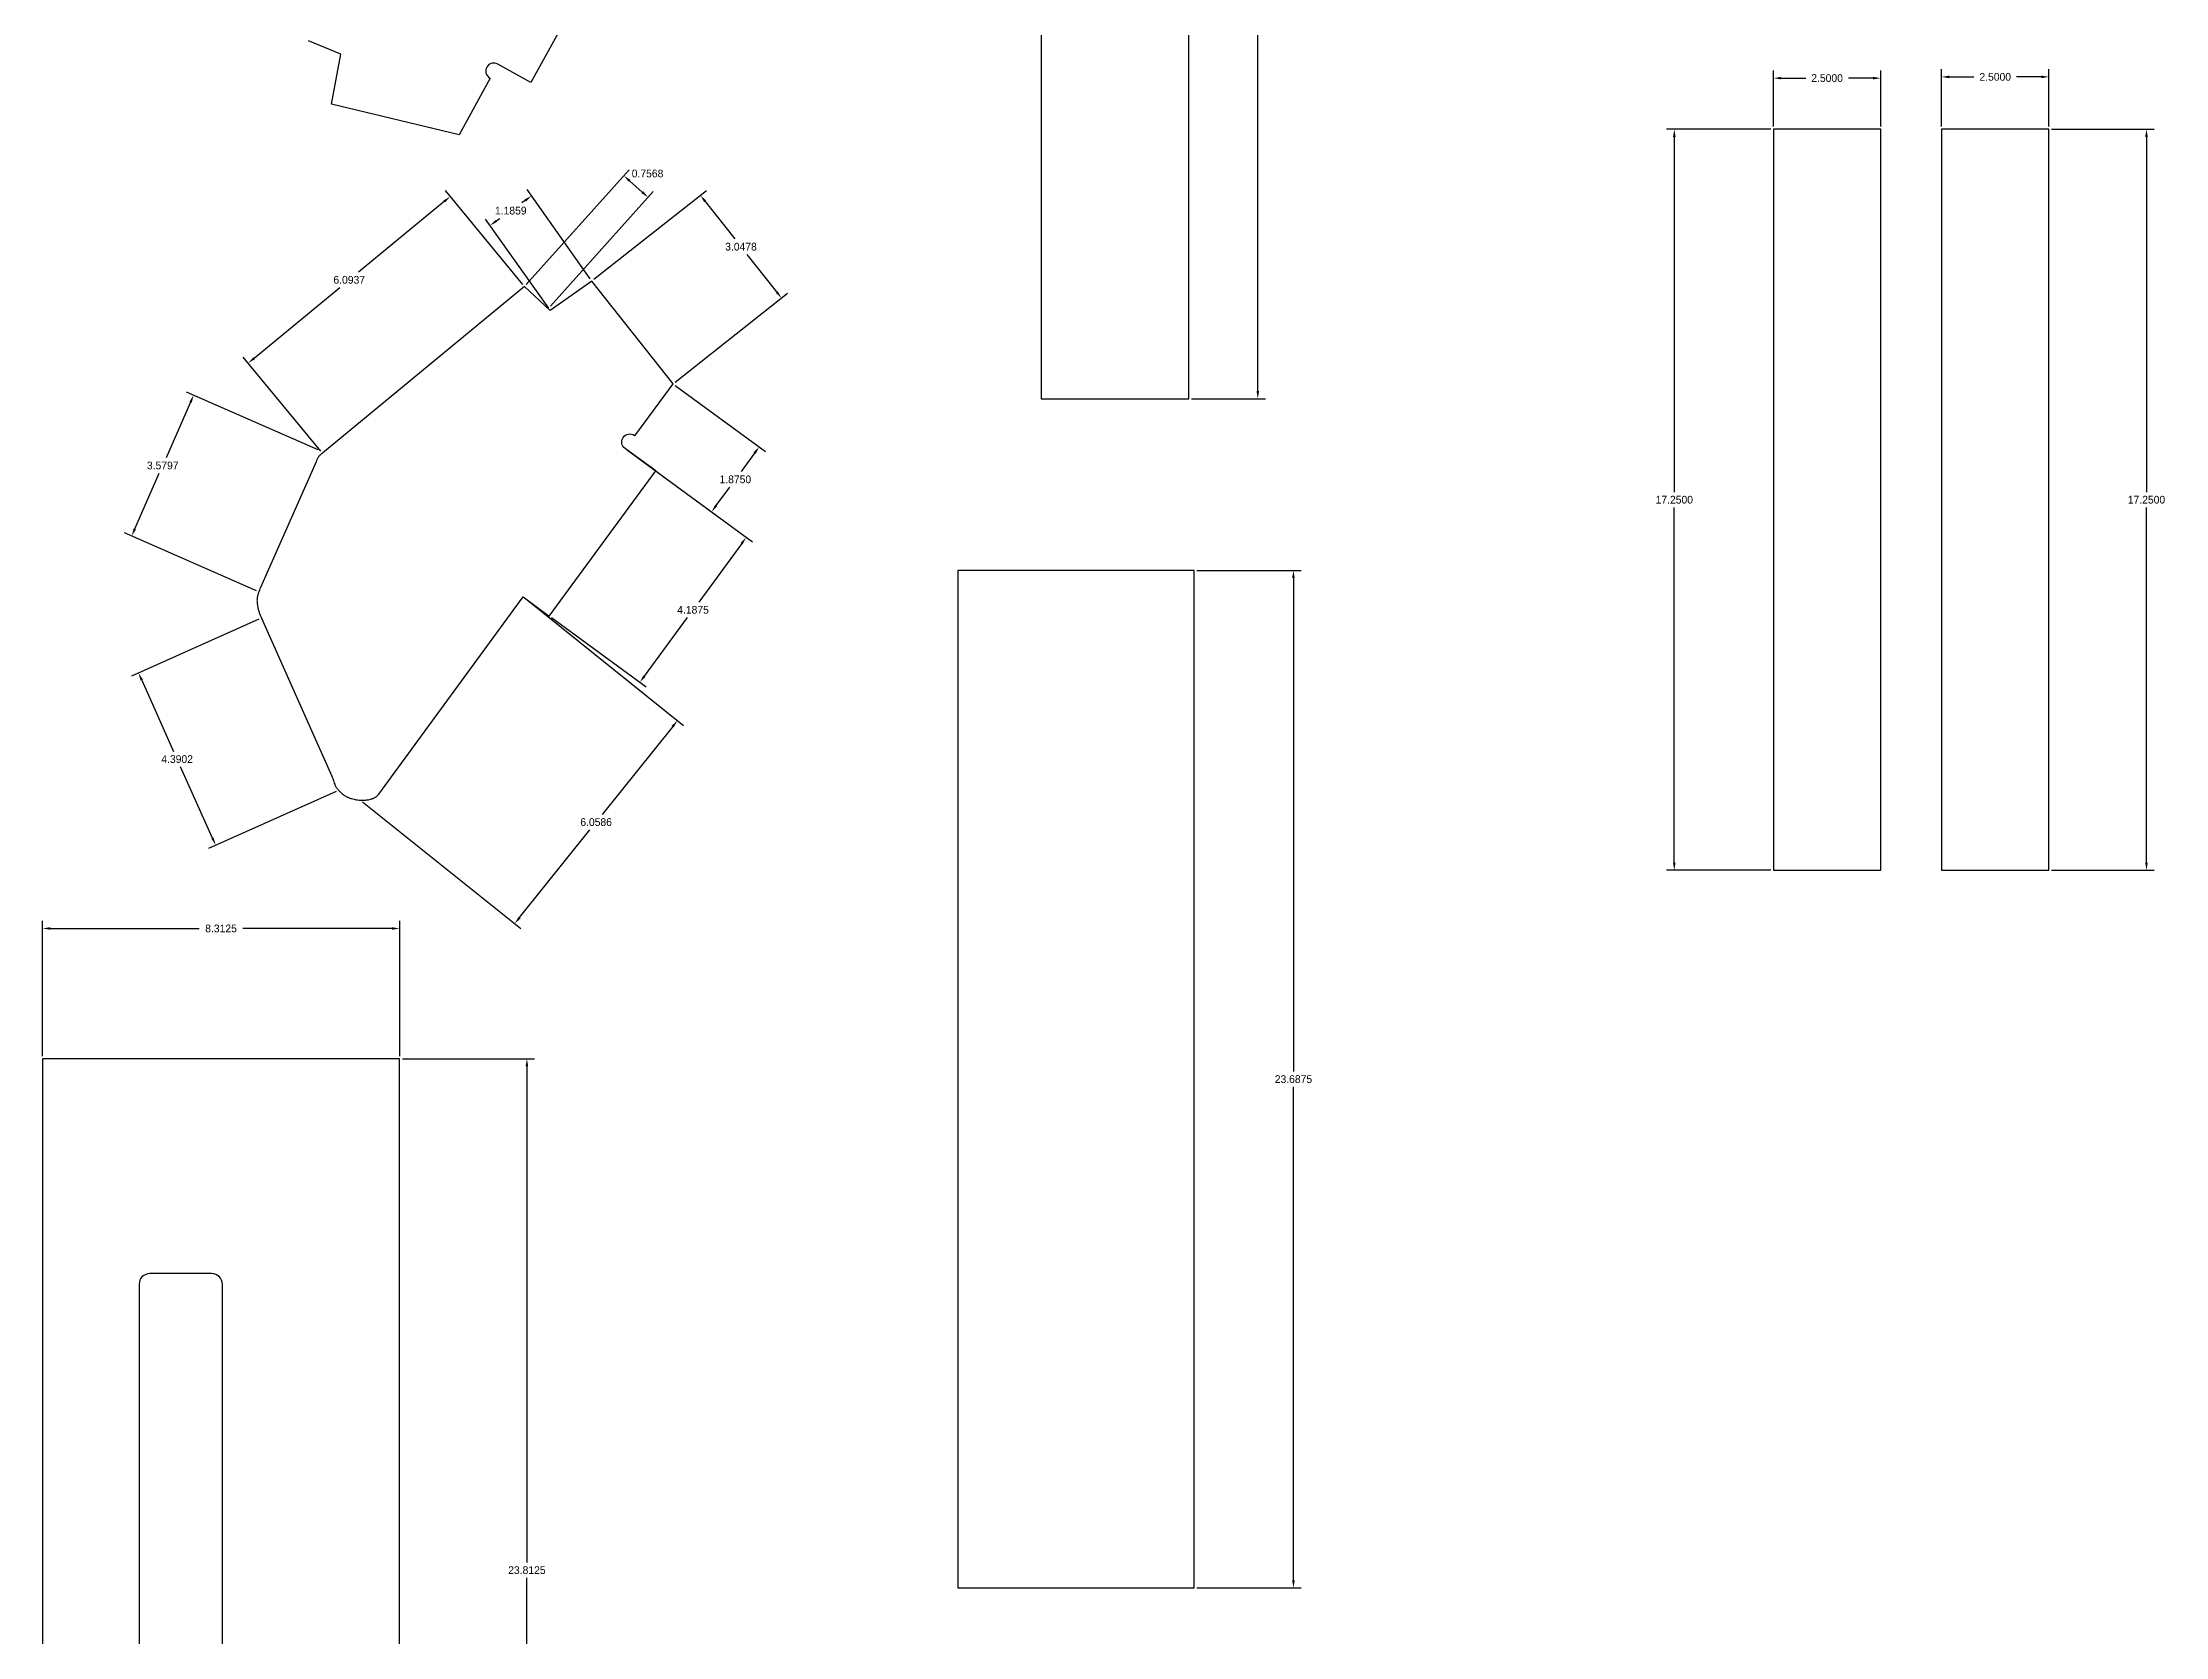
# Model space of a CAD drawing. Extents: x -4 to 200, y -54 to 66.
# Drawn here: x 117.73 to 167.13, y 0.7 to 37.8 of the extents above; entities that cross this region are included whole.
import ezdxf

# ---------------------------------------------------------------- set-up
doc = ezdxf.new("R2010")
doc.units = 0
doc.header["$MEASUREMENT"] = 0
doc.layers.get('Defpoints').update_dxf_attribs({"linetype": 'CONTINUOUS'})
doc.layers.add('Dimentions', color=7, linetype='CONTINUOUS')
doc.layers.add('LAYER_1', color=3, linetype='CONTINUOUS')
doc.dimstyles.get("Standard").update_dxf_attribs({"dimtxt": 0.18, "dimasz": 0.18, "dimexe": 0.18, "dimexo": 0.0625, "dimgap": 0.09, "dimtad": 0, "dimtih": 1, "dimtoh": 1, "dimdec": 4, "dimzin": 0, "dimdsep": 46, "dimtxsty": 'STANDARD', "dimcen": 0.09, "dimadec": 0, "dimazin": 0, "dimtfac": 1, "dimtdec": 4, "dimtofl": 0, "dimtmove": 0, "dimatfit": 3, "dimfxl": 1, "dimtolj": 1, "dimtzin": 0, "dimarcsym": 0})

# ---------------------------------------------------------------- blocks, each defined once
blk = doc.blocks.new('*D17')
at = {"layer": 'Defpoints', "color": 0}
for p in [(126.038, 14.146), (126.038, -9.667), (128.999, -9.667)]:
    blk.add_point(p, dxfattribs=at)
at = {"layer": 'Dimentions', "color": 0, "lineweight": -2}
for p, q in [((126.1, 14.146), (129.179, 14.146)), ((128.999, 13.966), (128.999, 2.42)), ((128.999, -9.487), (128.999, 2.06)), ((126.1, -9.667), (129.179, -9.667))]:
    blk.add_line(p, q, dxfattribs=at)
at = {"layer": 'Dimentions', "color": 0}
for points in [[(129.029, 13.966), (128.969, 13.966), (128.999, 14.146)], [(128.969, -9.487), (129.029, -9.487), (128.999, -9.667)]]:
    blk.add_solid(points, dxfattribs=at)
at = {"layer": 'Dimentions', "color": 0, "insert": (128.999, 2.24), "char_height": 0.18, "attachment_point": 5}
blk.add_mtext('\\A1;23.8125', dxfattribs=at)
blk = doc.blocks.new('*D18')
at = {"layer": 'Defpoints', "color": 0}
for p in [(126.038, 17.177), (117.725, 14.146), (126.038, 14.146)]:
    blk.add_point(p, dxfattribs=at)
at = {"layer": 'Dimentions', "color": 0, "lineweight": -2}
for p, q in [((117.725, 14.208), (117.725, 17.357)), ((126.038, 14.208), (126.038, 17.357)), ((117.905, 17.177), (121.371, 17.177)), ((125.858, 17.177), (122.391, 17.177))]:
    blk.add_line(p, q, dxfattribs=at)
at = {"layer": 'Dimentions', "color": 0}
for points in [[(117.905, 17.207), (117.905, 17.147), (117.725, 17.177)], [(125.858, 17.147), (125.858, 17.207), (126.038, 17.177)]]:
    blk.add_solid(points, dxfattribs=at)
at = {"layer": 'Dimentions', "color": 0, "insert": (121.881, 17.177), "char_height": 0.18, "attachment_point": 5}
blk.add_mtext('\\A1;8.3125', dxfattribs=at)
blk = doc.blocks.new('*D105')
at = {"layer": 'Defpoints', "color": 0}
for p in [(144.531, 25.514), (144.531, 1.826), (146.838, 1.826)]:
    blk.add_point(p, dxfattribs=at)
at = {"layer": 'Dimentions', "color": 0, "lineweight": -2}
for p, q in [((144.593, 25.514), (147.018, 25.514)), ((146.838, 25.334), (146.838, 13.85)), ((146.838, 2.006), (146.838, 13.49)), ((144.593, 1.826), (147.018, 1.826))]:
    blk.add_line(p, q, dxfattribs=at)
at = {"layer": 'Dimentions', "color": 0}
for points in [[(146.868, 25.334), (146.808, 25.334), (146.838, 25.514)], [(146.808, 2.006), (146.868, 2.006), (146.838, 1.826)]]:
    blk.add_solid(points, dxfattribs=at)
at = {"layer": 'Dimentions', "color": 0, "insert": (146.838, 13.67), "char_height": 0.18, "attachment_point": 5}
blk.add_mtext('\\A1;23.6875', dxfattribs=at)
blk = doc.blocks.new('*D107')
at = {"layer": 'Defpoints', "color": 0}
for p in [(144.407, 53.319), (144.407, 29.507), (146.009, 29.507)]:
    blk.add_point(p, dxfattribs=at)
at = {"layer": 'Dimentions', "color": 0, "lineweight": -2}
for p, q in [((144.469, 53.319), (146.189, 53.319)), ((146.009, 53.139), (146.009, 41.593)), ((146.009, 29.687), (146.009, 41.233)), ((144.469, 29.507), (146.189, 29.507))]:
    blk.add_line(p, q, dxfattribs=at)
at = {"layer": 'Dimentions', "color": 0}
for points in [[(146.039, 53.139), (145.979, 53.139), (146.009, 53.319)], [(145.979, 29.687), (146.039, 29.687), (146.009, 29.507)]]:
    blk.add_solid(points, dxfattribs=at)
at = {"layer": 'Dimentions', "color": 0, "insert": (146.009, 41.413), "char_height": 0.18, "attachment_point": 5}
blk.add_mtext('\\A1;23.8125', dxfattribs=at)
blk = doc.blocks.new('*D233')
at = {"layer": 'Defpoints', "color": 0}
for p in [(130.51, 32.249), (134.925, 31.851), (132.399, 29.857)]:
    blk.add_point(p, dxfattribs=at)
at = {"layer": 'Dimentions', "color": 0, "lineweight": -2}
for p, q in [((130.559, 32.288), (133.178, 34.355)), ((133.148, 34.102), (133.839, 33.227)), ((134.814, 31.993), (134.123, 32.867)), ((132.448, 29.896), (135.066, 31.963))]:
    blk.add_line(p, q, dxfattribs=at)
at = {"layer": 'Dimentions', "color": 0}
for points in [[(133.171, 34.121), (133.124, 34.084), (133.036, 34.243)], [(134.79, 31.974), (134.837, 32.011), (134.925, 31.851)]]:
    blk.add_solid(points, dxfattribs=at)
at = {"layer": 'Dimentions', "color": 0, "insert": (133.981, 33.047), "char_height": 0.18, "attachment_point": 5}
blk.add_mtext('\\A1;3.0478', dxfattribs=at)
blk = doc.blocks.new('*D234')
at = {"layer": 'Defpoints', "color": 0}
for p in [(131.996, 27.827), (129.52, 24.45), (131.627, 22.906)]:
    blk.add_point(p, dxfattribs=at)
at = {"layer": 'Dimentions', "color": 0, "lineweight": -2}
for p, q in [((132.047, 27.79), (134.248, 26.176)), ((133.997, 26.138), (132.997, 24.774)), ((129.571, 24.413), (131.772, 22.799)), ((131.734, 23.051), (132.733, 24.414))]:
    blk.add_line(p, q, dxfattribs=at)
at = {"layer": 'Dimentions', "color": 0}
for points in [[(134.021, 26.12), (133.972, 26.155), (134.103, 26.283)], [(131.709, 23.069), (131.758, 23.033), (131.627, 22.906)]]:
    blk.add_solid(points, dxfattribs=at)
at = {"layer": 'Dimentions', "color": 0, "insert": (132.865, 24.594), "char_height": 0.18, "attachment_point": 5}
blk.add_mtext('\\A1;4.1875', dxfattribs=at)
blk = doc.blocks.new('*D235')
at = {"layer": 'Defpoints', "color": 0}
for p in [(132.399, 29.857), (131.29, 28.345), (133.295, 26.875)]:
    blk.add_point(p, dxfattribs=at)
at = {"layer": 'Dimentions', "color": 0, "lineweight": -2}
for p, q in [((132.449, 29.82), (134.549, 28.281)), ((131.341, 28.308), (133.441, 26.769)), ((134.298, 28.242), (133.982, 27.811)), ((133.402, 27.02), (133.718, 27.451))]:
    blk.add_line(p, q, dxfattribs=at)
at = {"layer": 'Dimentions', "color": 0}
for points in [[(134.322, 28.224), (134.273, 28.26), (134.404, 28.387)], [(133.378, 27.038), (133.426, 27.002), (133.295, 26.875)]]:
    blk.add_solid(points, dxfattribs=at)
at = {"layer": 'Dimentions', "color": 0, "insert": (133.85, 27.631), "char_height": 0.18, "attachment_point": 5}
blk.add_mtext('\\A1;1.8750', dxfattribs=at)
blk = doc.blocks.new('*D236')
at = {"layer": 'Defpoints', "color": 0}
for p in [(128.915, 24.894), (125.127, 20.166), (128.716, 17.29)]:
    blk.add_point(p, dxfattribs=at)
at = {"layer": 'Dimentions', "color": 0, "lineweight": -2}
for p, q in [((128.964, 24.855), (132.645, 21.905)), ((132.392, 21.877), (130.754, 19.833)), ((125.175, 20.127), (128.856, 17.177)), ((128.828, 17.43), (130.466, 19.473))]:
    blk.add_line(p, q, dxfattribs=at)
at = {"layer": 'Dimentions', "color": 0}
for points in [[(132.415, 21.858), (132.368, 21.896), (132.504, 22.017)], [(128.805, 17.449), (128.852, 17.411), (128.716, 17.29)]]:
    blk.add_solid(points, dxfattribs=at)
at = {"layer": 'Dimentions', "color": 0, "insert": (130.61, 19.653), "char_height": 0.18, "attachment_point": 5}
blk.add_mtext('\\A1;6.0586', dxfattribs=at)
blk = doc.blocks.new('*D237')
at = {"layer": 'Defpoints', "color": 0}
for p in [(128.14, 33.543), (130.51, 32.249), (129.543, 31.563)]:
    blk.add_point(p, dxfattribs=at)
at = {"layer": 'Dimentions', "color": 0, "lineweight": -2}
for p, q in [((128.961, 34.125), (128.878, 34.066)), ((130.474, 32.3), (129.003, 34.376)), ((129.507, 31.614), (128.036, 33.69)), ((128.287, 33.647), (128.37, 33.706))]:
    blk.add_line(p, q, dxfattribs=at)
at = {"layer": 'Dimentions', "color": 0}
for points in [[(128.978, 34.1), (128.943, 34.149), (129.108, 34.229)], [(128.269, 33.672), (128.304, 33.623), (128.14, 33.543)]]:
    blk.add_solid(points, dxfattribs=at)
at = {"layer": 'Dimentions', "color": 0, "insert": (128.624, 33.886), "char_height": 0.18, "attachment_point": 5}
blk.add_mtext('\\A1;1.1859', dxfattribs=at)
blk = doc.blocks.new('*D238')
at = {"layer": 'Defpoints', "color": 0}
for p in [(131.819, 34.196), (128.943, 32.119), (129.507, 31.614)]:
    blk.add_point(p, dxfattribs=at)
at = {"layer": 'Dimentions', "color": 0, "lineweight": -2}
for p, q in [((128.985, 32.166), (131.375, 34.835)), ((129.548, 31.661), (131.939, 34.33)), ((131.389, 34.581), (131.685, 34.316))]:
    blk.add_line(p, q, dxfattribs=at)
at = {"layer": 'Dimentions', "color": 0}
for points in [[(131.409, 34.603), (131.369, 34.558), (131.255, 34.701)], [(131.665, 34.294), (131.705, 34.338), (131.819, 34.196)]]:
    blk.add_solid(points, dxfattribs=at)
at = {"layer": 'Dimentions', "color": 0, "insert": (131.807, 34.75), "char_height": 0.18, "attachment_point": 5}
blk.add_mtext('\\A1;0.7568', dxfattribs=at)
blk = doc.blocks.new('*D239')
at = {"layer": 'Defpoints', "color": 0}
for p in [(128.943, 32.119), (122.514, 30.338), (124.241, 28.243)]:
    blk.add_point(p, dxfattribs=at)
at = {"layer": 'Dimentions', "color": 0, "lineweight": -2}
for p, q in [((127.076, 34.1), (125.083, 32.456)), ((128.903, 32.168), (127.101, 34.354)), ((122.652, 30.453), (124.646, 32.096)), ((124.201, 28.291), (122.399, 30.477))]:
    blk.add_line(p, q, dxfattribs=at)
at = {"layer": 'Dimentions', "color": 0}
for points in [[(127.096, 34.077), (127.057, 34.123), (127.215, 34.215)], [(122.633, 30.476), (122.672, 30.43), (122.514, 30.338)]]:
    blk.add_solid(points, dxfattribs=at)
at = {"layer": 'Dimentions', "color": 0, "insert": (124.864, 32.276), "char_height": 0.18, "attachment_point": 5}
blk.add_mtext('\\A1;6.0937', dxfattribs=at)
blk = doc.blocks.new('*D240')
at = {"layer": 'Defpoints', "color": 0}
for p in [(124.201, 28.291), (119.803, 26.315), (122.76, 25.014)]:
    blk.add_point(p, dxfattribs=at)
at = {"layer": 'Dimentions', "color": 0, "lineweight": -2}
for p, q in [((124.144, 28.316), (121.08, 29.664)), ((121.172, 29.427), (120.603, 28.134)), ((119.875, 26.48), (120.444, 27.774)), ((122.703, 25.04), (119.638, 26.388))]:
    blk.add_line(p, q, dxfattribs=at)
at = {"layer": 'Dimentions', "color": 0}
for points in [[(121.199, 29.415), (121.144, 29.439), (121.244, 29.592)], [(119.848, 26.492), (119.903, 26.468), (119.803, 26.315)]]:
    blk.add_solid(points, dxfattribs=at)
at = {"layer": 'Dimentions', "color": 0, "insert": (120.524, 27.954), "char_height": 0.18, "attachment_point": 5}
blk.add_mtext('\\A1;3.5797', dxfattribs=at)
blk = doc.blocks.new('*D241')
at = {"layer": 'Defpoints', "color": 0}
for p in [(122.82, 24.402), (119.962, 23.123), (124.614, 20.395)]:
    blk.add_point(p, dxfattribs=at)
at = {"layer": 'Dimentions', "color": 0, "lineweight": -2}
for p, q in [((122.763, 24.377), (119.798, 23.049)), ((120.036, 22.959), (120.778, 21.299)), ((121.682, 19.28), (120.939, 20.939)), ((124.557, 20.369), (121.591, 19.042))]:
    blk.add_line(p, q, dxfattribs=at)
at = {"layer": 'Dimentions', "color": 0}
for points in [[(120.063, 22.971), (120.008, 22.946), (119.962, 23.123)], [(121.655, 19.268), (121.709, 19.292), (121.756, 19.116)]]:
    blk.add_solid(points, dxfattribs=at)
at = {"layer": 'Dimentions', "color": 0, "insert": (120.859, 21.119), "char_height": 0.18, "attachment_point": 5}
blk.add_mtext('\\A1;4.3902', dxfattribs=at)
blk = doc.blocks.new('*D281')
at = {"layer": 'Defpoints', "color": 0}
for p in [(160.507, 36.971), (158.007, 35.782), (160.507, 35.782)]:
    blk.add_point(p, dxfattribs=at)
at = {"layer": 'Dimentions', "color": 0, "lineweight": -2}
for p, q in [((158.007, 35.844), (158.007, 37.151)), ((160.507, 35.844), (160.507, 37.151)), ((158.187, 36.971), (158.762, 36.971)), ((160.327, 36.971), (159.752, 36.971))]:
    blk.add_line(p, q, dxfattribs=at)
at = {"layer": 'Dimentions', "color": 0}
for points in [[(158.187, 37.001), (158.187, 36.941), (158.007, 36.971)], [(160.327, 36.941), (160.327, 37.001), (160.507, 36.971)]]:
    blk.add_solid(points, dxfattribs=at)
at = {"layer": 'Dimentions', "color": 0, "insert": (159.257, 36.971), "char_height": 0.18, "attachment_point": 5}
blk.add_mtext('\\A1;2.5000', dxfattribs=at)
blk = doc.blocks.new('*D282')
at = {"layer": 'Defpoints', "color": 0}
for p in [(158.007, 35.782), (155.701, 18.532), (158.007, 18.532)]:
    blk.add_point(p, dxfattribs=at)
at = {"layer": 'Dimentions', "color": 0, "lineweight": -2}
for p, q in [((157.944, 35.782), (155.521, 35.782)), ((155.701, 35.602), (155.701, 27.337)), ((155.701, 18.712), (155.701, 26.977)), ((157.944, 18.532), (155.521, 18.532))]:
    blk.add_line(p, q, dxfattribs=at)
at = {"layer": 'Dimentions', "color": 0}
for points in [[(155.731, 35.602), (155.671, 35.602), (155.701, 35.782)], [(155.671, 18.712), (155.731, 18.712), (155.701, 18.532)]]:
    blk.add_solid(points, dxfattribs=at)
at = {"layer": 'Dimentions', "color": 0, "insert": (155.701, 27.157), "char_height": 0.18, "attachment_point": 5}
blk.add_mtext('\\A1;17.2500', dxfattribs=at)
blk = doc.blocks.new('*D283')
at = {"layer": 'Defpoints', "color": 0}
for p in [(164.42, 37), (161.92, 35.782), (164.42, 35.782)]:
    blk.add_point(p, dxfattribs=at)
at = {"layer": 'Dimentions', "color": 0, "lineweight": -2}
for p, q in [((161.92, 35.844), (161.92, 37.18)), ((164.42, 35.844), (164.42, 37.18)), ((162.1, 37), (162.675, 37)), ((164.24, 37), (163.665, 37))]:
    blk.add_line(p, q, dxfattribs=at)
at = {"layer": 'Dimentions', "color": 0}
for points in [[(162.1, 37.03), (162.1, 36.97), (161.92, 37)], [(164.24, 36.97), (164.24, 37.03), (164.42, 37)]]:
    blk.add_solid(points, dxfattribs=at)
at = {"layer": 'Dimentions', "color": 0, "insert": (163.17, 37), "char_height": 0.18, "attachment_point": 5}
blk.add_mtext('\\A1;2.5000', dxfattribs=at)
blk = doc.blocks.new('*D284')
at = {"layer": 'Defpoints', "color": 0}
for p in [(164.42, 35.782), (164.42, 18.532), (166.69, 18.532)]:
    blk.add_point(p, dxfattribs=at)
at = {"layer": 'Dimentions', "color": 0, "lineweight": -2}
for p, q in [((164.483, 35.782), (166.87, 35.782)), ((166.69, 35.602), (166.69, 27.337)), ((166.69, 18.712), (166.69, 26.977)), ((164.483, 18.532), (166.87, 18.532))]:
    blk.add_line(p, q, dxfattribs=at)
at = {"layer": 'Dimentions', "color": 0}
for points in [[(166.72, 35.602), (166.66, 35.602), (166.69, 35.782)], [(166.66, 18.712), (166.72, 18.712), (166.69, 18.532)]]:
    blk.add_solid(points, dxfattribs=at)
at = {"layer": 'Dimentions', "color": 0, "insert": (166.69, 27.157), "char_height": 0.18, "attachment_point": 5}
blk.add_mtext('\\A1;17.2500', dxfattribs=at)

msp = doc.modelspace()

# ---------------------------------------------------------------- linework, layer by layer
at = {"layer": 'LAYER_1'}
for points in [[(144.40696, 29.50689), (144.40696, 53.31939), (140.96946, 53.31939), (140.96946, 29.50689)], [(160.50668, 18.53156), (160.50668, 35.78156), (158.00668, 35.78156), (158.00668, 18.53156)], [(164.42002, 18.53156), (164.42002, 35.78156), (161.92002, 35.78156), (161.92002, 18.53156)], [(139.03099, 1.82628), (144.53099, 1.82628), (144.53099, 25.51378), (139.03099, 25.51378)], [(126.03755, 14.14588), (117.72505, 14.14588), (117.72505, -9.66662), (126.03755, -9.66662)]]:
    msp.add_lwpolyline(points, close=True, dxfattribs=at)
msp.add_lwpolyline([(131.11769, 40.5373), (129.09186, 36.87245), (128.32607, 37.29576), (128.32151, 37.2985, 0.41421356), (128.06559, 37.22979, 0.41421356), (128.13431, 36.97388), (128.14465, 36.96756), (127.41898, 35.65478), (124.45504, 36.36479), (124.67109, 37.53079), (123.91467, 37.84186)], format="xyb", dxfattribs=at)
for points in [[(122.82047, 24.40214), (124.46073, 20.71981), (124.47045, 20.69639), (124.47962, 20.67157), (124.49738, 20.6188), (124.50651, 20.59138), (124.51615, 20.56362), (124.52657, 20.53578), (124.53216, 20.52192), (124.53804, 20.50814), (124.54566, 20.49217), (124.55451, 20.47599), (124.5645, 20.45969), (124.57551, 20.44336), (124.58747, 20.42705), (124.60027, 20.41087), (124.61381, 20.39488), (124.62799, 20.37917), (124.64273, 20.36381), (124.65792, 20.34889), (124.67346, 20.33449), (124.68927, 20.32068), (124.70523, 20.30754), (124.72126, 20.29516), (124.73725, 20.28361), (124.75312, 20.27297), (124.76574, 20.26509), (124.77857, 20.25755), (124.7916, 20.25034), (124.80484, 20.24346), (124.81826, 20.23691), (124.83186, 20.23068), (124.84562, 20.22476), (124.85955, 20.21916), (124.87362, 20.21386), (124.88784, 20.20886), (124.90218, 20.20416), (124.91665, 20.19975), (124.9459, 20.19179), (124.97553, 20.18493), (125.00545, 20.17915), (125.0356, 20.17441), (125.06588, 20.17066), (125.09624, 20.16787), (125.12658, 20.166), (125.15684, 20.16501), (125.18695, 20.16486), (125.21682, 20.16552), (125.2412, 20.16676), (125.26555, 20.1688), (125.28979, 20.17169), (125.31382, 20.17546), (125.33755, 20.18016), (125.36089, 20.18584), (125.38375, 20.19255), (125.39498, 20.19631), (125.40604, 20.20034), (125.41694, 20.20464), (125.42767, 20.20924), (125.4382, 20.21412), (125.44854, 20.2193), (125.45866, 20.22478), (125.46856, 20.23057), (125.47823, 20.23668), (125.48765, 20.2431), (125.49681, 20.24985), (125.50571, 20.25693), (125.51432, 20.26435), (125.52265, 20.27211), (125.53067, 20.28022), (125.53837, 20.28868), (125.54576, 20.29751), (125.5528, 20.30669), (128.91548, 24.89364), (129.52035, 24.45021), (131.99616, 27.82741), (131.29048, 28.34474), (131.28608, 28.34773, -0.41421356), (131.241, 28.60884, -0.41421356), (131.50212, 28.65392), (131.5122, 28.64718), (132.39906, 29.85692), (130.51036, 32.24897), (129.54278, 31.56338), (128.9429, 32.11933), (124.24117, 28.24286), (124.21664, 28.22286), (124.20436, 28.21266), (124.19228, 28.20221), (124.18055, 28.19139), (124.16932, 28.1801), (124.15876, 28.16823), (124.14901, 28.1557), (124.14025, 28.14254), (124.1323, 28.12875), (124.12502, 28.11449), (124.11826, 28.0999), (124.10568, 28.07033), (124.09336, 28.04124), (122.8002, 25.11446), (122.78658, 25.08282), (122.773, 25.04932), (122.75994, 25.01441), (122.75374, 24.99656), (122.74784, 24.97854), (122.7423, 24.96038), (122.73717, 24.94216), (122.73252, 24.92393), (122.72839, 24.90575), (122.72486, 24.88766), (122.72196, 24.86974), (122.71977, 24.85203), (122.71834, 24.8346), (122.71769, 24.81592), (122.71798, 24.79897), (122.71903, 24.78318), (122.72068, 24.76795), (122.72506, 24.7369), (122.72744, 24.71991), (122.72971, 24.70117), (122.73211, 24.68209), (122.73515, 24.66289), (122.73878, 24.64359), (122.74296, 24.62424), (122.74765, 24.60487), (122.7528, 24.58553), (122.75838, 24.56626), (122.76434, 24.54709), (122.77063, 24.52806), (122.77722, 24.50921), (122.79109, 24.47222), (122.80563, 24.43642)], [(121.91255, -4.41662), (121.91255, 8.89588, 0.41421356), (121.66255, 9.14588), (120.22505, 9.14588, 0.41421356), (119.97505, 8.89588), (119.97505, -4.41662, 0.41421356), (120.22505, -4.66662), (121.66255, -4.66662, 0.41421356)]]:
    msp.add_lwpolyline(points, format="xyb", close=True, dxfattribs=at)

# ---------------------------------------------------------------- dimensions: what is measured, and where the dimension line sits
at = {"layer": 'Dimentions'}
for base, p1, p2, picture, middle in [((146.00913, 29.50689), (144.40696, 53.31939), (144.40696, 29.50689), '*D107', (146.00913, 41.41314)), ((155.70088, 18.53156), (158.00668, 35.78156), (158.00668, 18.53156), '*D282', (155.70088, 27.15656)), ((166.69036, 18.53156), (164.42002, 35.78156), (164.42002, 18.53156), '*D284', (166.69036, 27.15656)), ((146.83795, 1.82628), (144.53099, 25.51378), (144.53099, 1.82628), '*D105', (146.83795, 13.67003)), ((128.99865, -9.66662), (126.03755, 14.14588), (126.03755, -9.66662), '*D17', (128.99865, 2.23963))]:
    dim = msp.add_linear_dim(base=base, p1=p1, p2=p2, angle=90, dimstyle='STANDARD', override={"dimtmove": 2}, dxfattribs=at)
    dim.commit()
    dim.dimension.update_dxf_attribs({"geometry": picture, "text_midpoint": middle})
for base, p1, p2, picture, middle in [((160.50668, 36.97098), (158.00668, 35.78156), (160.50668, 35.78156), '*D281', (159.25668, 36.97098)), ((164.42002, 36.9996), (161.92002, 35.78156), (164.42002, 35.78156), '*D283', (163.17002, 36.9996)), ((126.03755, 17.1771), (117.72505, 14.14588), (126.03755, 14.14588), '*D18', (121.8813, 17.1771))]:
    dim = msp.add_linear_dim(base=base, p1=p1, p2=p2, dimstyle='STANDARD', override={"dimtmove": 2}, dxfattribs=at)
    dim.commit()
    dim.dimension.update_dxf_attribs({"geometry": picture, "text_midpoint": middle})
for p1, p2, distance, picture, middle in [((128.9429, 32.11933), (129.50664, 31.61437), 3.46572, '*D238', (131.80731, 34.75007)), ((128.9429, 32.11933), (124.24117, 28.24286), -2.71573, '*D239', (124.86444, 32.27647)), ((130.51036, 32.24897), (129.54278, 31.56338), -2.42642, '*D237', (128.62375, 33.88598)), ((130.51036, 32.24897), (132.39906, 29.85692), 3.2185, '*D233', (133.98073, 33.04743)), ((124.20141, 28.29108), (122.75994, 25.01441), -3.23049, '*D240', (120.52367, 27.95359)), ((132.39906, 29.85692), (131.29048, 28.34474), 2.48597, '*D235', (133.84969, 27.63103)), ((131.99616, 27.82741), (129.52035, 24.45021), 2.61241, '*D234', (132.86515, 24.59425)), ((128.91548, 24.89364), (125.12658, 20.166), 4.59935, '*D236', (130.61, 19.65349)), ((124.61381, 20.39488), (122.82047, 24.40214), 3.13147, '*D241', (120.85884, 21.11936))]:
    dim = msp.add_aligned_dim(p1=p1, p2=p2, distance=distance, dimstyle='STANDARD', override={"dimtmove": 2}, dxfattribs=at)
    dim.commit()
    dim.dimension.update_dxf_attribs({"geometry": picture, "text_midpoint": middle})

doc.saveas('drawing.dxf')
